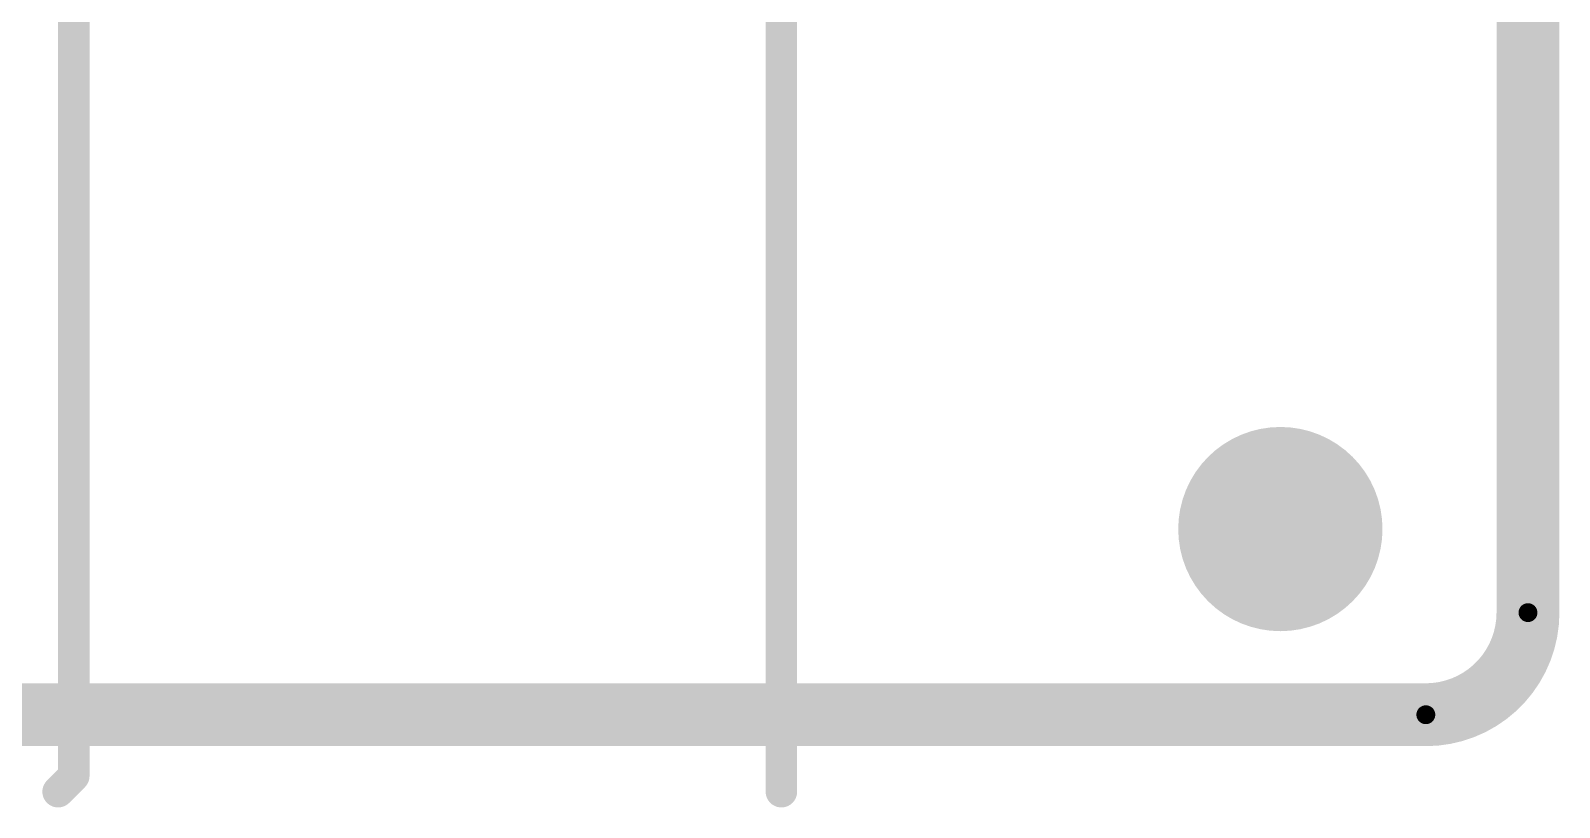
# Model space of a CAD drawing. Extents: x 11.67 to 17.2, y 3.98 to 12.28.
# Drawn here: x 16.218 to 17.191, y 4.002 to 4.496 of the extents above; entities that cross this region are included whole.
import ezdxf

# ---------------------------------------------------------------- set-up
doc = ezdxf.new("R2010")
doc.units = 0
for name, color, linetype in [('INTERNALPLANE1', 76, 'CONTINUOUS'), ('MECHANICAL1', 6, 'CONTINUOUS'), ('MECHANICAL4', 56, 'CONTINUOUS')]:
    doc.layers.add(name, color=color, linetype=linetype)

msp = doc.modelspace()

# ---------------------------------------------------------------- linework, layer by layer
at = {"layer": 'INTERNALPLANE1'}
for points, const_width in [([(17.17078, 4.12596), (17.17078, 12.18502)], 0.04), ([(16.69596, 4.01202), (16.69596, 6.121)], 0.02), ([(16.24596, 4.02202), (16.24596, 5.941)], 0.02), ([(11.75596, 4.061), (17.10582, 4.061)], 0.04), ([(16.23596, 4.01202), (16.24596, 4.02202)], 0.02)]:
    msp.add_lwpolyline(points, dxfattribs=dict(at, const_width=const_width))
at = {"layer": 'INTERNALPLANE1', "const_width": 0.04}
msp.add_lwpolyline([(17.17078, 4.12596, -0.414214), (17.10582, 4.061)], format="xyb", dxfattribs=at)
at = {"layer": 'INTERNALPLANE1'}
for points, const_width in [([(17.16078, 4.12596, 1), (17.18078, 4.12596, 1)], 0.02), ([(17.16078, 4.12596, 1), (17.18078, 4.12596, 1)], 0.02), ([(17.09582, 4.061, 1), (17.11582, 4.061, 1)], 0.02), ([(17.09582, 4.061, 1), (17.11582, 4.061, 1)], 0.02), ([(16.24096, 4.02202, 1), (16.25096, 4.02202, 1)], 0.01), ([(16.24096, 4.02202, 1), (16.25096, 4.02202, 1)], 0.01), ([(16.23096, 4.01202, 1), (16.24096, 4.01202, 1)], 0.01), ([(16.69096, 4.01202, 1), (16.70096, 4.01202, 1)], 0.01)]:
    msp.add_lwpolyline(points, format="xyb", close=True, dxfattribs=dict(at, const_width=const_width))
at = {"layer": 'MECHANICAL1', "const_width": 0.012}
for points in [[(17.17078, 4.12596), (17.17078, 12.18502)], [(11.75596, 4.061), (17.10582, 4.061)]]:
    msp.add_lwpolyline(points, dxfattribs=at)
msp.add_lwpolyline([(17.17078, 4.12596, -0.414214), (17.10582, 4.061)], format="xyb", dxfattribs=at)
at = {"layer": 'MECHANICAL1', "const_width": 0.006}
for points in [[(17.16778, 4.12596, 1), (17.17378, 4.12596, 1)], [(17.16778, 4.12596, 1), (17.17378, 4.12596, 1)], [(17.10282, 4.061, 1), (17.10882, 4.061, 1)], [(17.10282, 4.061, 1), (17.10882, 4.061, 1)]]:
    msp.add_lwpolyline(points, format="xyb", close=True, dxfattribs=at)
at = {"layer": 'MECHANICAL4', "const_width": 0.06496}
msp.add_lwpolyline([(16.98082, 4.17911, 1), (17.04578, 4.17911, 1)], format="xyb", close=True, dxfattribs=at)

doc.saveas('drawing.dxf')
